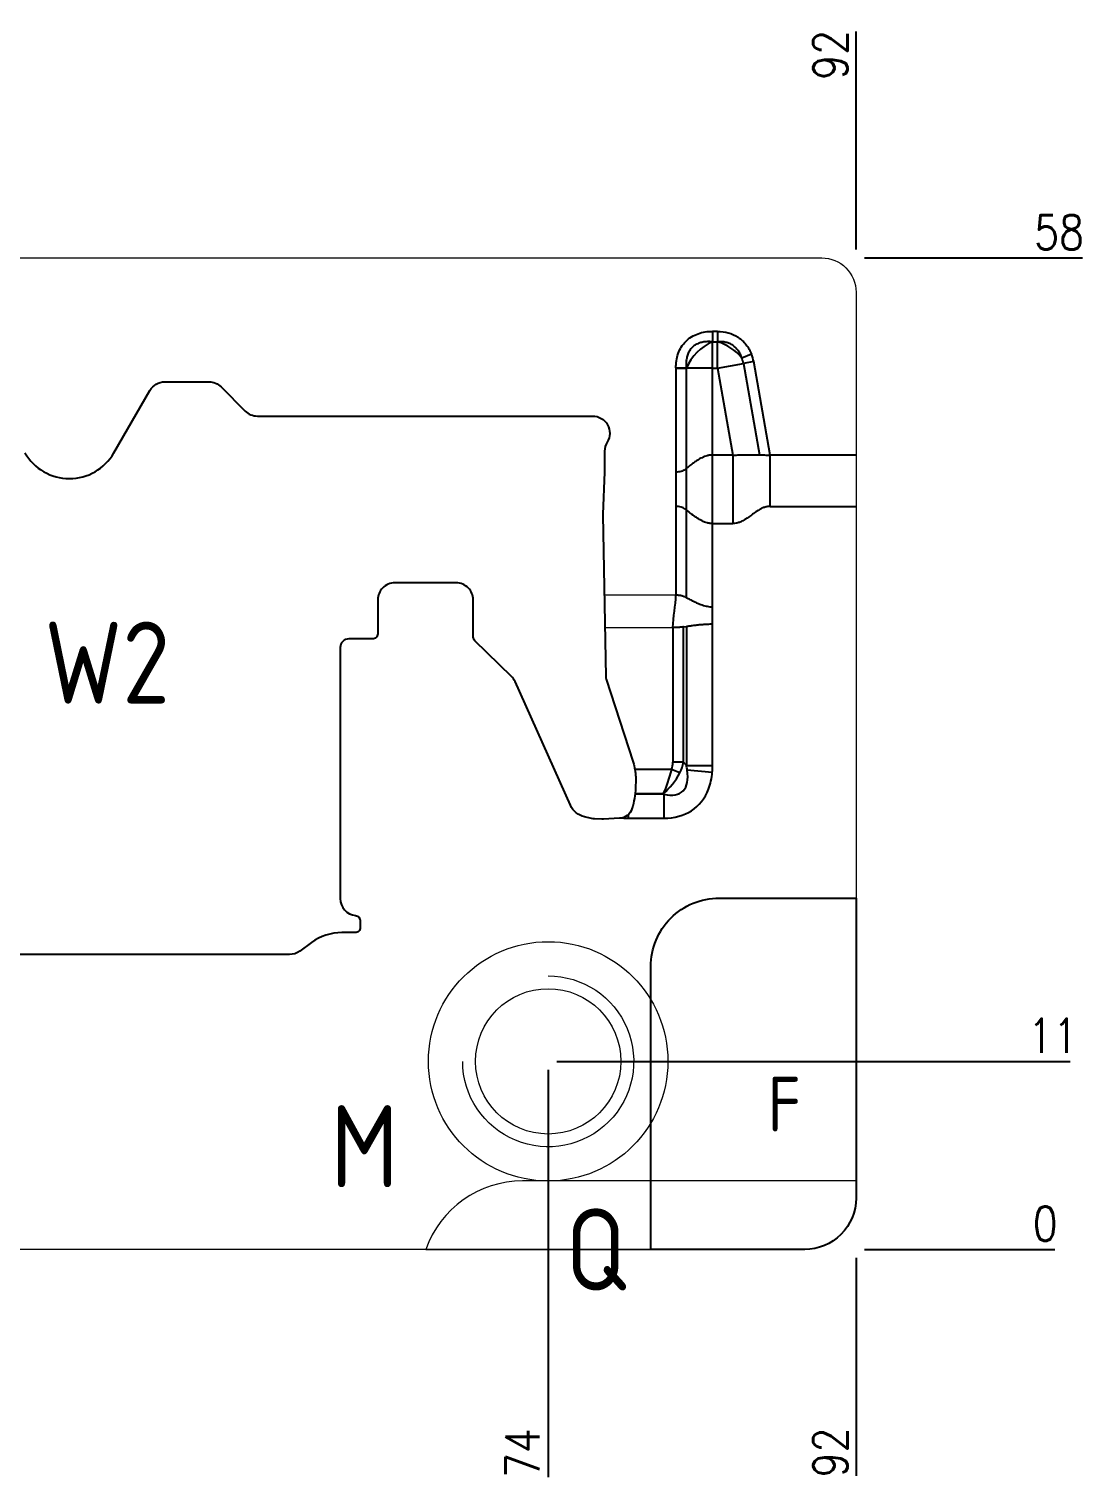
# Model space of a CAD drawing. Header units: millimetres. Extents: x 88508 to 142116, y -5268 to 20283.
# Drawn here: x 101683.2 to 101744.9, y 1761.2 to 1846.1 of the extents above; entities that cross this region are included whole.
import ezdxf
from ezdxf.enums import TextEntityAlignment as Align

# ---------------------------------------------------------------- set-up
doc = ezdxf.new("R2010")
doc.units = ezdxf.units.MM
for name, color, linetype in [('DIE_P', 2, 'Continuous'), ('DIM', 4, 'Continuous'), ('TEXT', 4, 'Continuous')]:
    doc.layers.add(name, color=color, linetype=linetype)
doc.styles.add('gbenor', font='gbenor.shx', dxfattribs={"bigfont": 'gbcbig.shx'})
doc.styles.get("Standard").update_dxf_attribs({"font": 'txt.shx', "width": 0.85, "bigfont": 'ctxt.shx'})
doc.dimstyles.new('T-2-WX', dxfattribs={"dimtxt": 2, "dimasz": 2, "dimexe": 0.5, "dimexo": 0.5, "dimgap": 0.5, "dimtad": 1, "dimtxsty": 'Standard', "dimblk": 'OPEN30', "dimcen": 0, "dimazin": 3, "dimtfac": 1, "dimtmove": 0, "dimatfit": 3, "dimldrblk": 'OPEN30', "dimlwd": -1, "dimlwe": -1})

# ---------------------------------------------------------------- blocks, each defined once
blk = doc.blocks.new('*D9841')
at = {"layer": 'Defpoints', "color": 0}
for p in [(101639.535, 1774.674), (101731.535, 1774.674), (101741.535, 1774.674)]:
    blk.add_point(p, dxfattribs=at)
at = {"layer": 'DIM', "color": 0}
blk.add_line((101732.035, 1774.674), (101743.168, 1774.674), dxfattribs=at)
at = {"layer": 'DIM', "color": 0, "insert": (101742.602, 1776.174), "char_height": 2, "attachment_point": 5}
blk.add_mtext('0', dxfattribs=at)
blk = doc.blocks.new('_Open30')
blk = doc.blocks.new('*D9842')
at = {"layer": 'Defpoints', "color": 0}
for p in [(101713.535, 1785.674), (101741.535, 1785.674), (101639.535, 1774.674)]:
    blk.add_point(p, dxfattribs=at)
at = {"layer": 'DIM', "color": 0}
for p, q in [((101714.035, 1785.674), (101733.535, 1785.674)), ((101733.535, 1785.674), (101737.535, 1785.674)), ((101737.535, 1785.674), (101744.059, 1785.674))]:
    blk.add_line(p, q, dxfattribs=at)
at = {"layer": 'DIM', "color": 0, "insert": (101743.047, 1787.174), "char_height": 2, "attachment_point": 5}
blk.add_mtext('11', dxfattribs=at)
blk = doc.blocks.new('*D9843')
at = {"layer": 'Defpoints', "color": 0}
for p in [(101731.535, 1832.674), (101741.535, 1832.674), (101639.535, 1774.674)]:
    blk.add_point(p, dxfattribs=at)
at = {"layer": 'DIM', "color": 0}
for p, q in [((101732.035, 1832.674), (101735.535, 1832.674)), ((101735.535, 1832.674), (101737.535, 1832.674)), ((101737.535, 1832.674), (101744.787, 1832.674))]:
    blk.add_line(p, q, dxfattribs=at)
at = {"layer": 'DIM', "color": 0, "insert": (101743.411, 1834.174), "char_height": 2, "attachment_point": 5}
blk.add_mtext('58', dxfattribs=at)
blk = doc.blocks.new('*D9846')
at = {"layer": 'Defpoints', "color": 0}
for p in [(101639.535, 1774.674), (101731.535, 1774.674), (101731.535, 1764.674)]:
    blk.add_point(p, dxfattribs=at)
at = {"layer": 'DIM', "color": 0}
for p, q in [((101731.535, 1774.174), (101731.535, 1770.674)), ((101731.535, 1770.674), (101731.535, 1768.674)), ((101731.535, 1768.674), (101731.535, 1761.422))]:
    blk.add_line(p, q, dxfattribs=at)
at = {"layer": 'DIM', "color": 0, "insert": (101730.035, 1762.798), "char_height": 2, "attachment_point": 5, "rotation": 90}
blk.add_mtext('92', dxfattribs=at)
blk = doc.blocks.new('*D9847')
at = {"layer": 'Defpoints', "color": 0}
for p in [(101713.535, 1785.674), (101639.535, 1774.674), (101713.535, 1764.674)]:
    blk.add_point(p, dxfattribs=at)
at = {"layer": 'DIM', "color": 0}
for p, q in [((101713.535, 1785.174), (101713.535, 1772.674)), ((101713.535, 1772.674), (101713.535, 1768.674)), ((101713.535, 1768.674), (101713.535, 1761.341))]:
    blk.add_line(p, q, dxfattribs=at)
at = {"layer": 'DIM', "color": 0, "insert": (101712.035, 1762.757), "char_height": 2, "attachment_point": 5, "rotation": 90}
blk.add_mtext('74', dxfattribs=at)
blk = doc.blocks.new('*D9850')
at = {"layer": 'Defpoints', "color": 0}
for p in [(101731.535, 1842.674), (101731.535, 1832.674), (101639.535, 1774.674)]:
    blk.add_point(p, dxfattribs=at)
at = {"layer": 'DIM', "color": 0}
for p, q in [((101731.535, 1838.674), (101731.535, 1845.926)), ((101731.535, 1836.674), (101731.535, 1838.674)), ((101731.535, 1833.174), (101731.535, 1836.674))]:
    blk.add_line(p, q, dxfattribs=at)
at = {"layer": 'DIM', "color": 0, "insert": (101730.035, 1844.55), "char_height": 2, "attachment_point": 5, "rotation": 90}
blk.add_mtext('92', dxfattribs=at)

msp = doc.modelspace()

# ---------------------------------------------------------------- linework, layer by layer
at = {"layer": 'DIE_P', "linetype": 'Continuous', "lineweight": 25}
for p, q in [((101723.146, 1828.378), (101723.145, 1828.378)), ((101723.145, 1828.378), (101723.146, 1827.765)), ((101723.146, 1828.378), (101723.145, 1828.378)), ((101723.145, 1828.378), (101723.146, 1827.765)), ((101723.146, 1828.378), (101723.146, 1827.765)), ((101723.439, 1828.378), (101723.146, 1828.378)), ((101723.146, 1828.378), (101723.146, 1827.765)), ((101723.439, 1828.378), (101723.146, 1828.378)), ((101723.439, 1828.378), (101723.439, 1827.765)), ((101723.439, 1828.378), (101723.439, 1827.765)), ((101723.44, 1828.378), (101723.44, 1827.765)), ((101723.44, 1828.378), (101723.44, 1827.765)), ((101723.146, 1826.233), (101723.146, 1827.765)), ((101723.146, 1827.765), (101723.439, 1827.765)), ((101723.146, 1826.233), (101723.146, 1827.765)), ((101723.146, 1827.765), (101723.439, 1827.765)), ((101723.439, 1826.233), (101723.439, 1827.765)), ((101723.439, 1826.233), (101723.439, 1827.765)), ((101721.001, 1826.234), (101721.001, 1826.233)), ((101721.001, 1826.234), (101721.614, 1826.234)), ((101721.001, 1826.234), (101721.001, 1826.233)), ((101721.001, 1826.234), (101721.614, 1826.234)), ((101721.001, 1826.233), (101721.614, 1826.233)), ((101721.001, 1826.233), (101721.001, 1820.144)), ((101721.001, 1826.233), (101721.614, 1826.233)), ((101721.001, 1826.233), (101721.001, 1820.144)), ((101723.146, 1826.233), (101721.614, 1826.233)), ((101721.614, 1820.359), (101721.614, 1826.233)), ((101723.146, 1826.233), (101721.614, 1826.233)), ((101721.614, 1820.359), (101721.614, 1826.233)), ((101723.146, 1821.144), (101723.146, 1826.233)), ((101723.146, 1826.233), (101723.439, 1826.233)), ((101723.146, 1821.144), (101723.146, 1826.233)), ((101723.146, 1826.233), (101723.439, 1826.233)), ((101723.439, 1826.233), (101724.948, 1826.499)), ((101723.439, 1826.233), (101724.948, 1826.499)), ((101723.439, 1826.233), (101724.337, 1821.144)), ((101723.439, 1826.233), (101724.337, 1821.144)), ((101725.424, 1827.047), (101724.857, 1826.814)), ((101725.424, 1827.047), (101724.857, 1826.814)), ((101725.552, 1826.606), (101724.948, 1826.499)), ((101725.552, 1826.606), (101724.948, 1826.499)), ((101724.948, 1826.499), (101725.89, 1821.157)), ((101724.948, 1826.499), (101725.89, 1821.157)), ((101726.515, 1821.144), (101725.552, 1826.606)), ((101726.515, 1821.144), (101725.552, 1826.606)), ((101724.337, 1821.144), (101723.146, 1821.144)), ((101723.146, 1817.134), (101723.146, 1821.144)), ((101724.337, 1821.144), (101723.146, 1821.144)), ((101723.146, 1817.134), (101723.146, 1821.144)), ((101724.337, 1821.144), (101724.337, 1817.134)), ((101724.337, 1821.144), (101724.337, 1817.134)), ((101731.535, 1821.144), (101726.515, 1821.144)), ((101721.614, 1817.919), (101721.614, 1820.359)), ((101721.614, 1817.919), (101721.614, 1820.359)), ((101721.001, 1820.144), (101721.001, 1818.134)), ((101721.001, 1820.144), (101721.001, 1818.134)), ((101721.001, 1818.134), (101721.001, 1812.962)), ((101721.001, 1818.134), (101721.001, 1812.962)), ((101721.614, 1812.809), (101721.614, 1817.919)), ((101721.614, 1812.809), (101721.614, 1817.919)), ((101726.515, 1818.134), (101731.535, 1818.134)), ((101723.146, 1817.134), (101724.337, 1817.134)), ((101723.146, 1812.262), (101723.146, 1817.134)), ((101723.146, 1817.134), (101724.337, 1817.134)), ((101723.146, 1812.262), (101723.146, 1817.134)), ((101723.146, 1811.262), (101723.146, 1812.262)), ((101723.146, 1811.262), (101723.146, 1812.262)), ((101720.831, 1811.05), (101720.831, 1803.183)), ((101720.831, 1811.05), (101720.831, 1803.183)), ((101721.444, 1811.09), (101721.614, 1811.119)), ((101721.444, 1811.09), (101721.614, 1811.119)), ((101721.444, 1803.183), (101721.444, 1811.09)), ((101721.444, 1803.183), (101721.444, 1811.09)), ((101721.614, 1811.119), (101721.614, 1802.981)), ((101721.614, 1811.119), (101721.614, 1802.981)), ((101723.146, 1802.981), (101723.146, 1811.262)), ((101723.146, 1802.981), (101723.146, 1811.262)), ((101720.755, 1802.755), (101718.608, 1802.755)), ((101720.755, 1802.755), (101718.608, 1802.755)), ((101721.242, 1802.559), (101720.755, 1802.755)), ((101721.242, 1802.559), (101720.755, 1802.755)), ((101721.444, 1803.183), (101720.831, 1803.183)), ((101721.444, 1803.183), (101720.831, 1803.183)), ((101721.614, 1802.981), (101721.444, 1803.183)), ((101721.614, 1802.981), (101721.444, 1803.183)), ((101721.614, 1802.981), (101723.146, 1802.981)), ((101721.614, 1802.981), (101723.146, 1802.981)), ((101721.664, 1802.72), (101723.13, 1802.596)), ((101721.664, 1802.72), (101723.13, 1802.596)), ((101720.298, 1801.31), (101718.612, 1801.31)), ((101720.298, 1801.31), (101718.612, 1801.31)), ((101718.616, 1801.34), (101720.272, 1801.34)), ((101718.616, 1801.34), (101720.272, 1801.34)), ((101720.272, 1801.34), (101720.298, 1801.31)), ((101720.272, 1801.34), (101720.298, 1801.31)), ((101720.298, 1801.31), (101720.298, 1799.896)), ((101720.298, 1801.31), (101720.298, 1799.896)), ((101718.206, 1800.097), (101718.206, 1799.896)), ((101718.206, 1800.097), (101718.206, 1799.896)), ((101718.206, 1799.896), (101718.535, 1799.896)), ((101718.206, 1799.896), (101718.535, 1799.896)), ((101718.535, 1799.896), (101720.298, 1799.896)), ((101718.535, 1799.896), (101720.298, 1799.896))]:
    msp.add_line(p, q, dxfattribs=at)
at = {"layer": 'DIE_P', "linetype": 'Continuous', "lineweight": 18, "ltscale": 10}
msp.add_lwpolyline([(101639.535, 1789.502), (101639.535, 1830.674, -0.414214), (101641.535, 1832.674), (101729.535, 1832.674, -0.414214), (101731.535, 1830.674), (101731.535, 1777.674, -0.414214), (101728.535, 1774.674), (101654.363, 1774.674, -0.198912), (101652.949, 1775.26), (101640.121, 1788.088, -0.198912)], format="xyb", close=True, dxfattribs=at)
at = {"layer": 'DIE_P', "linetype": 'Continuous', "lineweight": 25, "flags": 128}
for points in [[(101723.44, 1828.378), (101723.44, 1828.378), (101723.44, 1828.378), (101723.44, 1828.378), (101723.44, 1828.378), (101723.44, 1828.378), (101723.44, 1828.378), (101723.439, 1828.378), (101723.439, 1828.378)], [(101723.44, 1828.378), (101723.44, 1828.378), (101723.44, 1828.378), (101723.44, 1828.378), (101723.44, 1828.378), (101723.44, 1828.378), (101723.44, 1828.378), (101723.439, 1828.378), (101723.439, 1828.378)], [(101723.439, 1827.765), (101723.439, 1827.765), (101723.439, 1827.765), (101723.44, 1827.765), (101723.44, 1827.765), (101723.44, 1827.765), (101723.44, 1827.765), (101723.44, 1827.765), (101723.44, 1827.765)], [(101723.439, 1827.765), (101723.439, 1827.765), (101723.439, 1827.765), (101723.44, 1827.765), (101723.44, 1827.765), (101723.44, 1827.765), (101723.44, 1827.765), (101723.44, 1827.765), (101723.44, 1827.765)]]:
    msp.add_lwpolyline(points, dxfattribs=at)
at = {"layer": 'DIE_P', "color": 1}
msp.add_lwpolyline([(101682.937, 1821.264, 0.57735), (101688.133, 1821.264), (101690.246, 1824.924, -0.267949), (101691.112, 1825.424), (101693.698, 1825.424, -0.198912), (101694.405, 1825.131), (101695.819, 1823.717, 0.198912), (101696.527, 1823.424), (101716.135, 1823.424, -0.587802), (101716.985, 1821.897, 0.139599), (101716.835, 1821.371), (101716.835, 1820.144), (101716.739, 1817.679, 0.013966), (101716.739, 1817.623), (101716.899, 1808.186, 0.07437), (101716.923, 1808.04), (101718.506, 1803.167, -0.072804), (101718.652, 1802.31, -0.020893), (101718.64, 1801.678, -0.065843), (101718.433, 1800.454, -0.314664), (101717.71, 1799.891), (101716.763, 1799.841, -0.022085), (101716.674, 1799.84), (101716.251, 1799.855, -0.047945), (101716.061, 1799.88), (101715.662, 1799.973, -0.234761), (101714.838, 1800.651), (101711.597, 1807.89, 0.094488), (101711.382, 1808.197), (101709.244, 1810.283, -0.202142), (101709.153, 1810.498), (101709.153, 1812.665, 0.414214), (101708.153, 1813.665), (101704.565, 1813.665, 0.414214), (101703.565, 1812.665), (101703.565, 1810.682, -0.415405), (101703.264, 1810.382), (101701.873, 1810.388, 0.415405), (101701.371, 1809.888), (101701.371, 1795.203, 0.386273), (101702.275, 1794.207, -0.386273), (101702.546, 1793.909), (101702.546, 1793.503, -0.414613), (101702.246, 1793.203), (101701.47, 1793.204, 0.160217), (101699.689, 1792.621), (101699.006, 1792.118, -0.159868), (101698.414, 1791.924), (101672.656, 1791.924, -0.159868)], format="xyb", dxfattribs=at)
at = {"layer": 'DIE_P', "color": 94, "linetype": 'Continuous'}
msp.add_lwpolyline([(101731.535, 1795.225), (101731.535, 1777.674, -0.414214), (101728.535, 1774.674), (101719.535, 1774.674), (101719.535, 1791.225, -0.414214), (101723.535, 1795.225), (101731.535, 1795.225)], format="xyb", dxfattribs=at)
at = {"layer": 'DIE_P', "lineweight": 18}
msp.add_lwpolyline([(101713.535, 1790.674, -2.414214), (101708.535, 1785.674)], format="xyb", dxfattribs=at)
at = {"layer": 'DIE_P', "color": 7, "lineweight": 18}
msp.add_lwpolyline([(101706.377, 1774.674), (101728.535, 1774.674, 0.414214), (101731.535, 1777.674), (101731.535, 1778.678), (101712.035, 1778.678, 0.318007)], format="xyb", close=True, dxfattribs=at)
at = {"layer": 'DIE_P', "linetype": 'Continuous', "lineweight": 18, "ltscale": 10}
msp.add_circle((101713.535, 1785.674), 7, dxfattribs=at)
at = {"layer": 'DIE_P', "lineweight": 18}
msp.add_circle((101713.535, 1785.674), 4.25, dxfattribs=at)
at = {"layer": 'DIE_P', "linetype": 'Continuous', "lineweight": 25}
for centre, radius, start, end in [((101724.309, 1825.07), 2.936, 113.35432, 156.64568), ((101724.309, 1825.07), 2.936, 113.35432, 156.64568), ((101722.684, 1825.107), 2.764, 38.1539, 74.12122), ((101722.684, 1825.107), 2.764, 38.1539, 74.12122), ((101723.439, 1826.233), 1.532, 10, 22.29086), ((101723.439, 1826.233), 1.532, 10, 22.29086), ((101723.439, 1826.233), 2.145, 10, 22.29086), ((101723.439, 1826.233), 2.145, 10, 22.29086)]:
    msp.add_arc(centre, radius, start, end, dxfattribs=at)
for centre, major_axis, ratio, start_param, end_param in [((101720.272, 1802.755), (-0.51, -1.997), 0.22754, 0.843503, 1.628901), ((101720.272, 1802.755), (-0.51, -1.997), 0.22754, 0.843503, 1.628901), ((101720.272, 1802.755), (-1.124, -1.742), 0.451138, 0.960352, 1.74575), ((101720.272, 1802.755), (-1.124, -1.742), 0.451138, 0.960352, 1.74575), ((101717.924, 1805.552), (3.446, -4.107), 0.373037, 5.811353, 6.832131), ((101717.924, 1805.552), (3.446, -4.107), 0.373037, 5.811353, 6.832131), ((101719.265, 1803.955), (1.268, -1.512), 0.60812, 0.313565, 0.627131), ((101719.265, 1803.955), (1.268, -1.512), 0.60812, 0.313565, 0.627131), ((101719.265, 1803.955), (1.581, -1.884), 0.813078, 0.313565, 0.627131), ((101719.265, 1803.955), (1.581, -1.884), 0.813078, 0.313565, 0.627131), ((101717.924, 1805.552), (3.446, -4.107), 0.373037, 0.548945, 0.627131), ((101717.924, 1805.552), (3.446, -4.107), 0.373037, 0.548945, 0.627131), ((101717.924, 1805.552), (4.228, -5.039), 0.60812, 0.324295, 0.548945), ((101717.924, 1805.552), (4.228, -5.039), 0.60812, 0.324295, 0.548945), ((101717.924, 1805.552), (4.228, -5.039), 0.60812, 0.548945, 0.627131), ((101717.924, 1805.552), (4.228, -5.039), 0.60812, 0.548945, 0.627131), ((101717.924, 1805.552), (4.228, -5.039), 0.60812, 5.811353, 6.60748), ((101717.924, 1805.552), (4.228, -5.039), 0.60812, 5.811353, 6.60748), ((101717.481, 1805.694), (1.428, -5.712), 0.696316, 6.029972, 6.110873), ((101717.481, 1805.694), (1.428, -5.712), 0.696316, 6.029972, 6.110873)]:
    msp.add_ellipse(centre, major_axis=major_axis, ratio=ratio, start_param=start_param, end_param=end_param, dxfattribs=at)
for points, knots in [([(101721.001, 1826.234), (101721.001, 1826.518), (101721.042, 1826.806), (101721.231, 1827.341), (101721.38, 1827.591), (101721.783, 1827.994), (101722.032, 1828.146), (101722.572, 1828.337), (101722.86, 1828.378), (101723.145, 1828.378)], [0, 0, 0, 0, 0.25, 0.25, 0.5, 0.5, 0.75, 0.75, 1, 1, 1, 1]), ([(101721.001, 1826.234), (101721.001, 1826.518), (101721.042, 1826.806), (101721.231, 1827.341), (101721.38, 1827.591), (101721.783, 1827.994), (101722.032, 1828.146), (101722.572, 1828.337), (101722.86, 1828.378), (101723.145, 1828.378)], [0, 0, 0, 0, 0.25, 0.25, 0.5, 0.5, 0.75, 0.75, 1, 1, 1, 1]), ([(101723.44, 1828.378), (101723.651, 1828.378), (101723.865, 1828.351), (101724.272, 1828.236), (101724.467, 1828.146), (101724.819, 1827.911), (101724.975, 1827.764), (101725.237, 1827.431), (101725.343, 1827.244), (101725.424, 1827.047)], [0, 0, 0, 0, 0.25, 0.25, 0.5, 0.5, 0.75, 0.75, 1, 1, 1, 1]), ([(101723.44, 1828.378), (101723.651, 1828.378), (101723.865, 1828.351), (101724.272, 1828.236), (101724.467, 1828.146), (101724.819, 1827.911), (101724.975, 1827.764), (101725.237, 1827.431), (101725.343, 1827.244), (101725.424, 1827.047)], [0, 0, 0, 0, 0.25, 0.25, 0.5, 0.5, 0.75, 0.75, 1, 1, 1, 1]), ([(101723.146, 1827.765), (101723.095, 1827.77), (101722.995, 1827.778), (101722.849, 1827.778), (101722.71, 1827.769), (101722.577, 1827.749), (101722.453, 1827.72), (101722.335, 1827.681), (101722.226, 1827.632), (101722.125, 1827.575), (101722.033, 1827.509), (101721.921, 1827.409), (101721.8, 1827.259), (101721.693, 1827.046), (101721.624, 1826.8), (101721.594, 1826.525), (101721.607, 1826.334), (101721.614, 1826.234)], [0, 0, 0, 0, 0.059763, 0.116758, 0.171154, 0.223142, 0.272942, 0.320803, 0.367008, 0.411867, 0.455724, 0.498942, 0.586353, 0.677741, 0.775779, 0.882637, 1, 1, 1, 1]), ([(101723.146, 1827.765), (101723.095, 1827.77), (101722.995, 1827.778), (101722.849, 1827.778), (101722.71, 1827.769), (101722.577, 1827.749), (101722.453, 1827.72), (101722.335, 1827.681), (101722.226, 1827.632), (101722.125, 1827.575), (101722.033, 1827.509), (101721.921, 1827.409), (101721.8, 1827.259), (101721.693, 1827.046), (101721.624, 1826.8), (101721.594, 1826.525), (101721.607, 1826.334), (101721.614, 1826.234)], [0, 0, 0, 0, 0.059763, 0.116758, 0.171154, 0.223142, 0.272942, 0.320803, 0.367008, 0.411867, 0.455724, 0.498942, 0.586353, 0.677741, 0.775779, 0.882637, 1, 1, 1, 1]), ([(101724.857, 1826.814), (101724.843, 1826.855), (101724.817, 1826.934), (101724.767, 1827.048), (101724.71, 1827.154), (101724.647, 1827.252), (101724.577, 1827.342), (101724.501, 1827.424), (101724.419, 1827.497), (101724.302, 1827.584), (101724.139, 1827.673), (101723.923, 1827.742), (101723.686, 1827.777), (101723.524, 1827.769), (101723.44, 1827.765)], [0, 0, 0, 0, 0.068857, 0.135378, 0.199798, 0.262377, 0.323396, 0.383159, 0.44199, 0.500229, 0.617163, 0.737821, 0.864712, 1, 1, 1, 1]), ([(101724.857, 1826.814), (101724.843, 1826.855), (101724.817, 1826.934), (101724.767, 1827.048), (101724.71, 1827.154), (101724.647, 1827.252), (101724.577, 1827.342), (101724.501, 1827.424), (101724.419, 1827.497), (101724.302, 1827.584), (101724.139, 1827.673), (101723.923, 1827.742), (101723.686, 1827.777), (101723.524, 1827.769), (101723.44, 1827.765)], [0, 0, 0, 0, 0.068857, 0.135378, 0.199798, 0.262377, 0.323396, 0.383159, 0.44199, 0.500229, 0.617163, 0.737821, 0.864712, 1, 1, 1, 1]), ([(101723.146, 1821.144), (101723.118, 1821.144), (101723.064, 1821.143), (101722.982, 1821.134), (101722.901, 1821.121), (101722.799, 1821.097), (101722.673, 1821.054), (101722.477, 1820.967), (101722.307, 1820.866), (101722.128, 1820.747), (101721.964, 1820.632), (101721.779, 1820.494), (101721.665, 1820.401), (101721.614, 1820.359)], [0, 0, 0, 0, 0.042466, 0.084915, 0.127528, 0.170486, 0.249318, 0.336881, 0.513167, 0.573431, 0.700847, 0.863732, 1, 1, 1, 1]), ([(101723.146, 1821.144), (101723.118, 1821.144), (101723.064, 1821.143), (101722.982, 1821.134), (101722.901, 1821.121), (101722.799, 1821.097), (101722.673, 1821.054), (101722.477, 1820.967), (101722.307, 1820.866), (101722.128, 1820.747), (101721.964, 1820.632), (101721.779, 1820.494), (101721.665, 1820.401), (101721.614, 1820.359)], [0, 0, 0, 0, 0.042466, 0.084915, 0.127528, 0.170486, 0.249318, 0.336881, 0.513167, 0.573431, 0.700847, 0.863732, 1, 1, 1, 1]), ([(101724.337, 1821.144), (101724.385, 1821.144), (101724.478, 1821.144), (101724.611, 1821.145), (101724.731, 1821.145), (101724.837, 1821.146), (101724.993, 1821.148), (101725.227, 1821.154), (101725.512, 1821.161), (101725.716, 1821.162), (101725.834, 1821.159), (101725.872, 1821.158), (101725.89, 1821.157)], [0, 0, 0, 0, 0.08266, 0.158299, 0.226917, 0.288514, 0.343092, 0.503885, 0.711842, 0.902214, 0.953354, 1, 1, 1, 1]), ([(101724.337, 1821.144), (101724.385, 1821.144), (101724.478, 1821.144), (101724.611, 1821.145), (101724.731, 1821.145), (101724.837, 1821.146), (101724.993, 1821.148), (101725.227, 1821.154), (101725.512, 1821.161), (101725.716, 1821.162), (101725.834, 1821.159), (101725.872, 1821.158), (101725.89, 1821.157)], [0, 0, 0, 0, 0.08266, 0.158299, 0.226917, 0.288514, 0.343092, 0.503885, 0.711842, 0.902214, 0.953354, 1, 1, 1, 1]), ([(101725.89, 1821.157), (101725.905, 1821.156), (101725.936, 1821.153), (101726.011, 1821.149), (101726.118, 1821.146), (101726.256, 1821.144), (101726.389, 1821.144), (101726.474, 1821.144), (101726.515, 1821.144)], [0, 0, 0, 0, 0.0939075, 0.1945654, 0.4262057, 0.6376685, 0.828938, 1, 1, 1, 1]), ([(101725.89, 1821.157), (101725.905, 1821.156), (101725.936, 1821.153), (101726.011, 1821.149), (101726.118, 1821.146), (101726.256, 1821.144), (101726.389, 1821.144), (101726.474, 1821.144), (101726.515, 1821.144)], [0, 0, 0, 0, 0.0939075, 0.1945654, 0.4262057, 0.6376685, 0.828938, 1, 1, 1, 1]), ([(101721.614, 1820.359), (101721.602, 1820.348), (101721.579, 1820.326), (101721.521, 1820.281), (101721.435, 1820.23), (101721.308, 1820.181), (101721.162, 1820.15), (101721.055, 1820.146), (101721.001, 1820.144)], [0, 0, 0, 0, 0.085648, 0.170312, 0.373422, 0.568587, 0.782499, 1, 1, 1, 1]), ([(101721.614, 1820.359), (101721.602, 1820.348), (101721.579, 1820.326), (101721.521, 1820.281), (101721.435, 1820.23), (101721.308, 1820.181), (101721.162, 1820.15), (101721.055, 1820.146), (101721.001, 1820.144)], [0, 0, 0, 0, 0.085648, 0.170312, 0.373422, 0.568587, 0.782499, 1, 1, 1, 1]), ([(101721.614, 1817.919), (101721.602, 1817.93), (101721.579, 1817.952), (101721.521, 1817.997), (101721.435, 1818.048), (101721.308, 1818.097), (101721.162, 1818.128), (101721.055, 1818.132), (101721.001, 1818.134)], [0, 0, 0, 0, 0.085666, 0.170347, 0.373448, 0.568606, 0.782508, 1, 1, 1, 1]), ([(101721.614, 1817.919), (101721.602, 1817.93), (101721.579, 1817.952), (101721.521, 1817.997), (101721.435, 1818.048), (101721.308, 1818.097), (101721.162, 1818.128), (101721.055, 1818.132), (101721.001, 1818.134)], [0, 0, 0, 0, 0.085666, 0.170347, 0.373448, 0.568606, 0.782508, 1, 1, 1, 1]), ([(101723.146, 1817.134), (101723.118, 1817.135), (101723.064, 1817.136), (101722.982, 1817.144), (101722.901, 1817.157), (101722.799, 1817.181), (101722.673, 1817.224), (101722.477, 1817.311), (101722.307, 1817.412), (101722.128, 1817.531), (101721.964, 1817.646), (101721.779, 1817.785), (101721.665, 1817.877), (101721.614, 1817.919)], [0, 0, 0, 0, 0.0424664, 0.084915, 0.1275282, 0.1704863, 0.2493178, 0.3368809, 0.513167, 0.573431, 0.7008473, 0.8637317, 1, 1, 1, 1]), ([(101723.146, 1817.134), (101723.118, 1817.135), (101723.064, 1817.136), (101722.982, 1817.144), (101722.901, 1817.157), (101722.799, 1817.181), (101722.673, 1817.224), (101722.477, 1817.311), (101722.307, 1817.412), (101722.128, 1817.531), (101721.964, 1817.646), (101721.779, 1817.785), (101721.665, 1817.877), (101721.614, 1817.919)], [0, 0, 0, 0, 0.0424664, 0.084915, 0.1275282, 0.1704863, 0.2493178, 0.3368809, 0.513167, 0.573431, 0.7008473, 0.8637317, 1, 1, 1, 1]), ([(101726.515, 1818.134), (101726.483, 1818.133), (101726.42, 1818.132), (101726.326, 1818.118), (101726.23, 1818.096), (101726.133, 1818.065), (101726.035, 1818.026), (101725.928, 1817.974), (101725.808, 1817.904), (101725.636, 1817.791), (101725.426, 1817.634), (101725.215, 1817.477), (101725.043, 1817.364), (101724.893, 1817.277), (101724.723, 1817.201), (101724.529, 1817.145), (101724.4, 1817.138), (101724.337, 1817.134)], [0, 0, 0, 0, 0.038324, 0.077384, 0.117488, 0.15892, 0.201937, 0.24677, 0.305439, 0.372119, 0.500098, 0.628077, 0.694556, 0.753425, 0.841157, 0.922625, 1, 1, 1, 1]), ([(101726.515, 1818.134), (101726.483, 1818.133), (101726.42, 1818.132), (101726.326, 1818.118), (101726.23, 1818.096), (101726.133, 1818.065), (101726.035, 1818.026), (101725.928, 1817.974), (101725.808, 1817.904), (101725.636, 1817.791), (101725.426, 1817.634), (101725.215, 1817.477), (101725.043, 1817.364), (101724.893, 1817.277), (101724.723, 1817.201), (101724.529, 1817.145), (101724.4, 1817.138), (101724.337, 1817.134)], [0, 0, 0, 0, 0.038324, 0.077384, 0.117488, 0.15892, 0.201937, 0.24677, 0.305439, 0.372119, 0.500098, 0.628077, 0.694556, 0.753425, 0.841157, 0.922625, 1, 1, 1, 1]), ([(101721.001, 1812.962), (101721.028, 1812.962), (101721.082, 1812.961), (101721.162, 1812.955), (101721.24, 1812.945), (101721.316, 1812.93), (101721.388, 1812.912), (101721.457, 1812.889), (101721.517, 1812.864), (101721.57, 1812.837), (101721.599, 1812.818), (101721.614, 1812.809)], [0, 0, 0, 0, 0.1120239, 0.2243176, 0.3371686, 0.4508603, 0.5656696, 0.6818656, 0.7997079, 0.9006076, 1, 1, 1, 1]), ([(101721.001, 1812.962), (101721.028, 1812.962), (101721.082, 1812.961), (101721.162, 1812.955), (101721.24, 1812.945), (101721.316, 1812.93), (101721.388, 1812.912), (101721.457, 1812.889), (101721.517, 1812.864), (101721.57, 1812.837), (101721.599, 1812.818), (101721.614, 1812.809)], [0, 0, 0, 0, 0.1120239, 0.2243176, 0.3371686, 0.4508603, 0.5656696, 0.6818656, 0.7997079, 0.9006076, 1, 1, 1, 1]), ([(101721.614, 1812.809), (101721.638, 1812.795), (101721.688, 1812.766), (101721.773, 1812.72), (101721.871, 1812.668), (101722, 1812.603), (101722.131, 1812.541), (101722.315, 1812.458), (101722.492, 1812.386), (101722.688, 1812.325), (101722.837, 1812.29), (101722.989, 1812.267), (101723.094, 1812.264), (101723.146, 1812.262)], [0, 0, 0, 0, 0.063233, 0.133321, 0.210266, 0.294069, 0.418579, 0.482675, 0.660351, 0.748985, 0.828804, 0.915176, 1, 1, 1, 1]), ([(101721.614, 1812.809), (101721.638, 1812.795), (101721.688, 1812.766), (101721.773, 1812.72), (101721.871, 1812.668), (101722, 1812.603), (101722.131, 1812.541), (101722.315, 1812.458), (101722.492, 1812.386), (101722.688, 1812.325), (101722.837, 1812.29), (101722.989, 1812.267), (101723.094, 1812.264), (101723.146, 1812.262)], [0, 0, 0, 0, 0.063233, 0.133321, 0.210266, 0.294069, 0.418579, 0.482675, 0.660351, 0.748985, 0.828804, 0.915176, 1, 1, 1, 1]), ([(101721.444, 1811.09), (101721.425, 1811.087), (101721.385, 1811.081), (101721.317, 1811.073), (101721.245, 1811.066), (101721.167, 1811.06), (101721.086, 1811.056), (101721.003, 1811.053), (101720.917, 1811.051), (101720.86, 1811.05), (101720.831, 1811.05)], [0, 0, 0, 0, 0.12761, 0.254426, 0.380472, 0.505772, 0.63035, 0.754231, 0.877439, 1, 1, 1, 1]), ([(101721.444, 1811.09), (101721.425, 1811.087), (101721.385, 1811.081), (101721.317, 1811.073), (101721.245, 1811.066), (101721.167, 1811.06), (101721.086, 1811.056), (101721.003, 1811.053), (101720.917, 1811.051), (101720.86, 1811.05), (101720.831, 1811.05)], [0, 0, 0, 0, 0.12761, 0.254426, 0.380472, 0.505772, 0.63035, 0.754231, 0.877439, 1, 1, 1, 1]), ([(101721.614, 1811.119), (101721.645, 1811.124), (101721.707, 1811.134), (101721.811, 1811.15), (101721.923, 1811.167), (101722.042, 1811.183), (101722.167, 1811.199), (101722.299, 1811.213), (101722.435, 1811.227), (101722.574, 1811.239), (101722.716, 1811.249), (101722.859, 1811.256), (101723.003, 1811.261), (101723.098, 1811.262), (101723.146, 1811.262)], [0, 0, 0, 0, 0.081334, 0.163799, 0.24716, 0.331183, 0.415634, 0.500283, 0.584901, 0.669267, 0.753162, 0.83638, 0.918721, 1, 1, 1, 1]), ([(101721.614, 1811.119), (101721.645, 1811.124), (101721.707, 1811.134), (101721.811, 1811.15), (101721.923, 1811.167), (101722.042, 1811.183), (101722.167, 1811.199), (101722.299, 1811.213), (101722.435, 1811.227), (101722.574, 1811.239), (101722.716, 1811.249), (101722.859, 1811.256), (101723.003, 1811.261), (101723.098, 1811.262), (101723.146, 1811.262)], [0, 0, 0, 0, 0.081334, 0.163799, 0.24716, 0.331183, 0.415634, 0.500283, 0.584901, 0.669267, 0.753162, 0.83638, 0.918721, 1, 1, 1, 1])]:
    msp.add_open_spline(points, degree=3, knots=knots, dxfattribs=at)
for points in [[(101726.515, 1818.134), (101726.515, 1819.191), (101726.515, 1820.087), (101726.515, 1821.144)], [(101726.515, 1818.134), (101726.515, 1819.191), (101726.515, 1820.087), (101726.515, 1821.144)], [(101720.831, 1811.05), (101720.831, 1811.693), (101721.001, 1812.32), (101721.001, 1812.962)], [(101720.831, 1811.05), (101720.831, 1811.693), (101721.001, 1812.32), (101721.001, 1812.962)]]:
    msp.add_open_spline(points, degree=3, dxfattribs=at)
at = {"layer": 'DIE_P', "linetype": 'Continuous', "lineweight": 13}
for points, degree in [([(101716.818, 1812.962), (101716.824, 1812.962), (101716.829, 1812.962), (101716.835, 1812.962)], 3), ([(101716.818, 1812.962), (101716.835, 1812.962)], 1), ([(101716.835, 1812.962), (101718.224, 1812.962), (101719.612, 1812.962), (101721.001, 1812.962)], 3), ([(101716.835, 1812.962), (101721.001, 1812.962)], 1), ([(101716.835, 1811.05), (101720.831, 1811.05)], 1), ([(101716.835, 1811.05), (101718.167, 1811.05), (101719.499, 1811.05), (101720.831, 1811.05)], 3)]:
    msp.add_open_spline(points, degree=degree, dxfattribs=at)

# ---------------------------------------------------------------- texts
at = {"layer": 'DIE_P', "color": 4, "style": 'gbenor'}
msp.add_text('F', height=3.2, dxfattribs=at).set_placement((101727.346, 1783.17), align=Align.MIDDLE_CENTER)
at = {"layer": 'TEXT', "color": 4, "style": 'gbenor'}
for s, p in [('W2', (101687.744, 1809.001)), ('M', (101702.792, 1780.714)), ('Q', (101716.33, 1774.674))]:
    msp.add_text(s, height=4.8, dxfattribs=at).set_placement(p, align=Align.MIDDLE_CENTER)

# ---------------------------------------------------------------- dimensions: what is measured, and where the dimension line sits
at = {"layer": 'DIM'}
for feature_location, offset, dtype, origin, picture, middle in [((101731.535, 1832.674), (0, 10), 1, (101639.535, 1774.674), '*D9850', (101730.035, 1844.55)), ((101731.535, 1832.674), (10, 0), 0, (101639.535, 1774.674), '*D9843', (101743.411, 1834.174)), ((101713.535, 1785.674), (28, 0), 0, (101639.535, 1774.674), '*D9842', (101743.047, 1787.174)), ((101713.535, 1785.674), (0, -21), 1, (101639.535, 1774.674), '*D9847', (101712.035, 1762.757)), ((101731.534988765, 1774.674072699), (10, 0), 0, (101639.534988745, 1774.674072699), '*D9841', (101742.601655431, 1776.174072699)), ((101731.535, 1774.674), (0, -10), 1, (101639.535, 1774.674), '*D9846', (101730.035, 1762.798))]:
    dim = msp.add_ordinate_dim(feature_location=feature_location, offset=offset, dtype=dtype, origin=origin, dimstyle='T-2-WX', dxfattribs=at)
    dim.commit()
    dim.dimension.update_dxf_attribs({"geometry": picture, "text_midpoint": middle})

doc.saveas('drawing.dxf')
